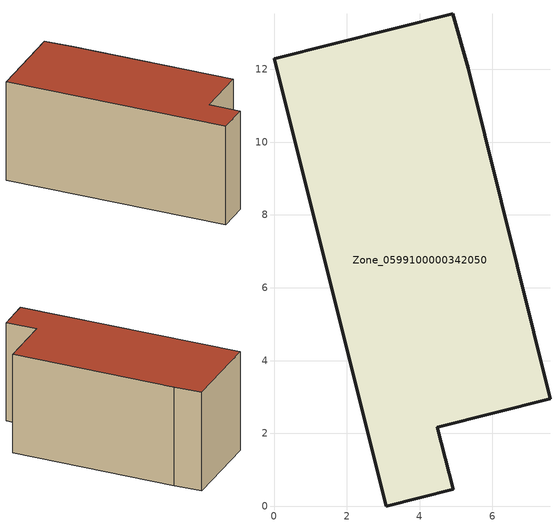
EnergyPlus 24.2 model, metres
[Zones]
Zone_0599100000342050
 floor ground (C_G): 4.92,0.46 3.08,0 0,12.29 4.91,13.52 5.33,12.02 7.58,2.94 4.49,2.17 z0
 wall outside (C_F): 3.08,0 4.92,0.46 4.49,2.17 7.58,2.94 5.33,12.02 4.91,13.52 0,12.29 3.08,0 z0:5.87
 roof outside (C_R): 5.33,12.02 4.91,13.52 0,12.29 3.08,0 4.92,0.46 4.49,2.17 7.58,2.94 z5.87
[BUILDING]
Pand.0599100000342050: North Axis=0; Terrain=City; Loads Convergence Tolerance Value=0.04; Temperature Convergence Tolerance Value=0.4; Solar Distribution=FullExterior; Maximum Number of Warmup Days=25; Minimum Number of Warmup Days=1
[Site:Location]
Rotterdam.The.Hague.AP_ZH_NLD Design_Conditions: Latitude=51.96; Longitude=4.45; Time Zone=1; Elevation=-4.5
[SITE:GROUNDTEMPERATURE:BUILDINGSURFACE]
18, 18, 18, 18, 18, 18, 18, 18, 18, 18, 18, 18
[MATERIAL] Thermal Absorptance=0.9; Solar Absorptance=0.7; Visible Absorptance=0.7
Name | Roughness | Thickness | Conductivity | Density | Specific Heat
G.TI.1992-2005 | MediumSmooth | 0.15 | 0.06 | 540 | 1210
F.TI.1992-2005 | Rough | 0.3 | 0.12 | 1920 | 840
R.TI.1992-2005 | MediumRough | 0.2 | 0.08 | 1500 | 1000
[CONSTRUCTION]
C_G: G.TI.1992-2005
C_F: F.TI.1992-2005
C_R: R.TI.1992-2005
[ZONE]
Zone_0599100000342050: Type=1; Multiplier=1; Ceiling Height=Autocalculate; Volume=Autocalculate; Floor Area=autocalculate; Part of Total Floor Area=Yes
[ZONEINFILTRATION:DESIGNFLOWRATE]
Infil_Zone_0599100000342050: Zone or ZoneList or Space or SpaceList=Zone_0599100000342050; Schedule=AlwaysOn; Design Flow Rate Calculation Method=Flow/Area; Flow Rate per Floor Area=0.0015; Constant Term Coefficient=1; Temperature Term Coefficient=0; Velocity Term Coefficient=0; Velocity Squared Term Coefficient=0
[HVACTEMPLATE:ZONE:IDEALLOADSAIRSYSTEM]
Zone_0599100000342050: Maximum Heating Supply Air Temperature=50; Minimum Cooling Supply Air Temperature=13; Maximum Heating Supply Air Humidity Ratio=0.0156; Minimum Cooling Supply Air Humidity Ratio=0.0077; Heating Limit=NoLimit; Cooling Limit=NoLimit; Dehumidification Control Type=ConstantSensibleHeatRatio; Cooling Sensible Heat Ratio=0.7; Dehumidification Setpoint=60; Humidification Control Type=None; Humidification Setpoint=30; Outdoor Air Method=None; Outdoor Air Flow Rate per Person=0.00944; Outdoor Air Flow Rate per Zone Floor Area=0; Outdoor Air Flow Rate per Zone=0; Demand Controlled Ventilation Type=None; Outdoor Air Economizer Type=NoEconomizer; Heat Recovery Type=None; Sensible Heat Recovery Effectiveness=0.7; Latent Heat Recovery Effectiveness=0.65
[ZONECONTROL:THERMOSTAT]
ThermostatControl_Zone_0599100000342050: Zone or ZoneList=Zone_0599100000342050; Control Type Schedule=DualSetpointControlType; Control 1=Thermostat_Zone_0599100000342050; Temperature Difference Between Cutout And Setpoint=0
[THERMOSTATSETPOINT:DUALSETPOINT]
Thermostat_Zone_0599100000342050: Heating Setpoint Temperature Schedule=HeatingSetpoint_Zone_0599100000342050; Cooling Setpoint Temperature Schedule=CoolingSetpoint_Zone_0599100000342050
[SCHEDULE:COMPACT]
HeatingSetpoint_Zone_0599100000342050: Through: 12/31, For: AllDays, Until: 24:00, 21
CoolingSetpoint_Zone_0599100000342050: Through: 12/31, For: AllDays, Until: 24:00, 24
DualSetpointControlType: Through: 12/31, For: AllDays, Until: 24:00, 4
AlwaysOn: Through: 12/31, For: AllDays, Until: 24:00, 1
